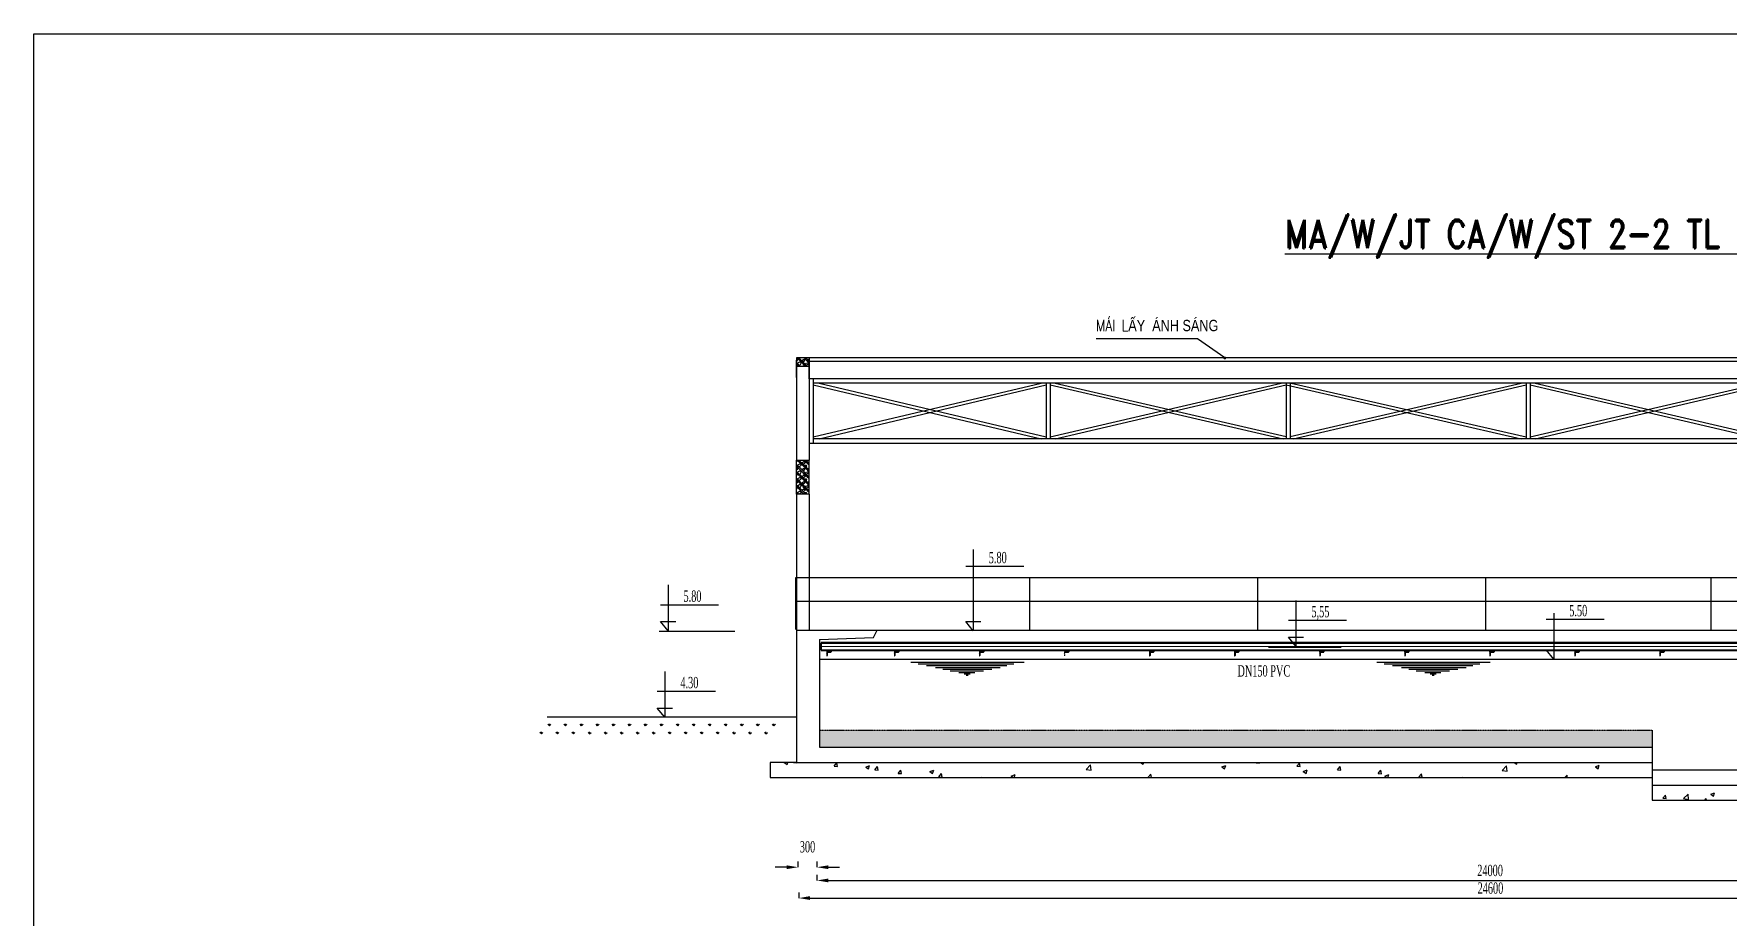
# Model space of a CAD drawing. Header units: millimetres. Extents: x -702765 to 835888, y -645289 to 262.
# Drawn here: x 616019 to 645903, y -296839 to -281263 of the extents above; entities that cross this region are included whole.
import ezdxf
from ezdxf.enums import TextEntityAlignment as Align

# ---------------------------------------------------------------- set-up
doc = ezdxf.new("R2010")
doc.units = ezdxf.units.MM
doc.header["$LTSCALE"] = 0.01
doc.linetypes.add('CENTER', pattern=[2, 1.25, -0.25, 0.25, -0.25])
doc.linetypes.add('CENTER2', pattern=[1.125, 0.75, -0.125, 0.125, -0.125])
doc.layers.add('duong tam', color=6, linetype='CENTER', lineweight=9)
for name, color, linetype in [('HACTH', 9, 'Continuous'), ('HATCH', 8, 'Continuous'), ('manh', 8, 'Continuous'), ('TEXT', 2, 'Continuous'), ('TUONG', 7, 'Continuous')]:
    doc.layers.add(name, color=color, linetype=linetype)
doc.styles.add('text', font='romans.shx', dxfattribs={"width": 0.8, "bigfont": 'romansvn.shx'})
doc.styles.add('TUYEN', font='vntimeh.shx', dxfattribs={"width": 0.6, "height": 200})
doc.dimstyles.new('D2', dxfattribs={"dimtxt": 200, "dimasz": 300, "dimexe": 0.18, "dimexo": 6.25, "dimgap": 50, "dimtad": 1, "dimdec": 0, "dimzin": 12, "dimdsep": 46, "dimtxsty": 'TUYEN', "dimcen": 0.09, "dimdle": 80, "dimclrd": 1, "dimclre": 1, "dimclrt": 2, "dimadec": 0, "dimazin": 0, "dimtfac": 0.000899191, "dimtdec": 0, "dimtofl": 0, "dimtmove": 2, "dimatfit": 3, "dimfxl": 0, "dimtolj": 1, "dimtzin": 12, "dimarcsym": 0})

# ---------------------------------------------------------------- blocks, each defined once
blk = doc.blocks.new('*X5')
at = {"color": 0}
for p, q in [((5515, 34365), (5489, 34392)), ((5515, 34365), (5515, 34403)), ((5515, 34365), (5542, 34392)), ((5798, 34365), (5772, 34392)), ((5798, 34365), (5798, 34403)), ((5798, 34365), (5825, 34392)), ((6081, 34365), (6055, 34392)), ((6081, 34365), (6081, 34403)), ((6081, 34365), (6108, 34392)), ((6364, 34365), (6337, 34392)), ((6364, 34365), (6364, 34403)), ((6364, 34365), (6390, 34392)), ((6647, 34365), (6620, 34392)), ((6647, 34365), (6647, 34403)), ((6647, 34365), (6673, 34392)), ((6930, 34365), (6903, 34392)), ((6930, 34365), (6930, 34403)), ((6930, 34365), (6956, 34392)), ((7212, 34365), (7186, 34392)), ((7212, 34365), (7212, 34403)), ((7212, 34365), (7239, 34392)), ((7495, 34365), (7469, 34392)), ((7495, 34365), (7495, 34403)), ((7495, 34365), (7522, 34392)), ((7778, 34365), (7752, 34392)), ((7778, 34365), (7778, 34403)), ((7778, 34365), (7805, 34392)), ((8061, 34365), (8035, 34392)), ((8061, 34365), (8061, 34403)), ((8061, 34365), (8088, 34392)), ((8344, 34365), (8317, 34392)), ((8344, 34365), (8344, 34403)), ((8344, 34365), (8370, 34392)), ((8627, 34365), (8600, 34392)), ((8627, 34365), (8627, 34403)), ((8627, 34365), (8653, 34392)), ((8910, 34365), (8883, 34392)), ((8910, 34365), (8910, 34403)), ((8910, 34365), (8936, 34392)), ((9192, 34365), (9166, 34392)), ((9192, 34365), (9192, 34403)), ((9192, 34365), (9219, 34392)), ((9475, 34365), (9449, 34392)), ((9475, 34365), (9475, 34403)), ((9475, 34365), (9502, 34392)), ((5374, 34224), (5347, 34250)), ((5374, 34224), (5374, 34261)), ((5374, 34224), (5401, 34250)), ((5657, 34224), (5630, 34250)), ((5657, 34224), (5657, 34261)), ((5657, 34224), (5683, 34250)), ((5940, 34224), (5913, 34250)), ((5940, 34224), (5940, 34261)), ((5940, 34224), (5966, 34250)), ((6223, 34224), (6196, 34250)), ((6223, 34224), (6223, 34261)), ((6223, 34224), (6249, 34250)), ((6505, 34224), (6479, 34250)), ((6505, 34224), (6505, 34261)), ((6505, 34224), (6532, 34250)), ((6788, 34224), (6762, 34250)), ((6788, 34224), (6788, 34261)), ((6788, 34224), (6815, 34250)), ((7071, 34224), (7045, 34250)), ((7071, 34224), (7071, 34261)), ((7071, 34224), (7098, 34250)), ((7354, 34224), (7327, 34250)), ((7354, 34224), (7354, 34261)), ((7354, 34224), (7380, 34250)), ((7637, 34224), (7610, 34250)), ((7637, 34224), (7637, 34261)), ((7637, 34224), (7663, 34250)), ((7920, 34224), (7893, 34250)), ((7920, 34224), (7920, 34261)), ((7920, 34224), (7946, 34250)), ((8202, 34224), (8176, 34250)), ((8202, 34224), (8202, 34261)), ((8202, 34224), (8229, 34250)), ((8485, 34224), (8459, 34250)), ((8485, 34224), (8485, 34261)), ((8485, 34224), (8512, 34250)), ((8768, 34224), (8742, 34250)), ((8768, 34224), (8768, 34261)), ((8768, 34224), (8795, 34250)), ((9051, 34224), (9024, 34250)), ((9051, 34224), (9051, 34261)), ((9051, 34224), (9077, 34250)), ((9334, 34224), (9307, 34250)), ((9334, 34224), (9334, 34261)), ((9334, 34224), (9360, 34250))]:
    blk.add_line(p, q, dxfattribs=at)
blk = doc.blocks.new('*D62')
at = {"layer": 'Defpoints', "color": 0, "linetype": 'Continuous'}
for p in [(629497, -295337), (629832, -295337), (629832, -295960)]:
    blk.add_point(p, dxfattribs=at)
at = {"layer": 'HACTH', "color": 1, "linetype": 'ByBlock', "lineweight": -2}
for p, q in [((629297, -295960), (629097, -295960)), ((629497, -295860), (629497, -295960)), ((629832, -295860), (629832, -295960)), ((630032, -295960), (630232, -295960))]:
    blk.add_line(p, q, dxfattribs=at)
at = {"layer": 'HACTH', "color": 1, "linetype": 'Continuous'}
for points in [[(629297, -295926), (629297, -295993), (629497, -295960)], [(630032, -295926), (630032, -295993), (629832, -295960)]]:
    blk.add_solid(points, dxfattribs=at)
at = {"layer": 'HACTH', "color": 2, "linetype": 'Continuous', "insert": (629665, -295600), "char_height": 200, "attachment_point": 5, "style": 'TUYEN'}
blk.add_mtext('\\A1;300', dxfattribs=at)
blk = doc.blocks.new('*D63')
at = {"layer": 'Defpoints', "color": 0, "linetype": 'Continuous'}
for p in [(629832, -295337), (653578, -295337), (653578, -296193)]:
    blk.add_point(p, dxfattribs=at)
at = {"layer": 'HACTH', "color": 1, "linetype": 'ByBlock', "lineweight": -2}
for p, q in [((629832, -296093), (629832, -296193)), ((653578, -296093), (653578, -296193)), ((630032, -296193), (653378, -296193))]:
    blk.add_line(p, q, dxfattribs=at)
at = {"layer": 'HACTH', "color": 1, "linetype": 'Continuous'}
for points in [[(630032, -296159), (630032, -296226), (629832, -296193)], [(653378, -296159), (653378, -296226), (653578, -296193)]]:
    blk.add_solid(points, dxfattribs=at)
at = {"layer": 'HACTH', "color": 2, "linetype": 'Continuous', "insert": (641705, -296018), "char_height": 200, "attachment_point": 5, "style": 'TUYEN'}
blk.add_mtext('\\A1;24000', dxfattribs=at)
blk = doc.blocks.new('*D68')
at = {"layer": 'Defpoints', "color": 0, "linetype": 'Continuous'}
for p in [(629510, -295835), (653912, -295835), (653912, -296504)]:
    blk.add_point(p, dxfattribs=at)
at = {"layer": 'HACTH', "color": 1, "linetype": 'ByBlock', "lineweight": -2}
for p, q in [((629510, -296404), (629510, -296504)), ((653912, -296404), (653912, -296504)), ((629710, -296504), (653712, -296504))]:
    blk.add_line(p, q, dxfattribs=at)
at = {"layer": 'HACTH', "color": 1, "linetype": 'Continuous'}
for points in [[(629710, -296470), (629710, -296537), (629510, -296504)], [(653712, -296470), (653712, -296537), (653912, -296504)]]:
    blk.add_solid(points, dxfattribs=at)
at = {"layer": 'HACTH', "color": 2, "linetype": 'Continuous', "insert": (641711, -296329), "char_height": 200, "attachment_point": 5, "style": 'TUYEN'}
blk.add_mtext('\\A1;24600', dxfattribs=at)

msp = doc.modelspace()

# ---------------------------------------------------------------- hatches: boundary and pattern name
h = msp.add_hatch()
h.set_pattern_fill('ANSI31', color=4, scale=60, style=0)
h.set_pattern_definition([(45, (619746.976, -345504.294), (-5.3033009, 5.3033009), [])])
h.paths.add_polyline_path([(630081.2, -292159.2), (630081.2, -292157.2), (630043.7, -292157.2), (630043.7, -292164.2), (630076.2, -292164.2, 0.4142136)])
h.paths.add_polyline_path([(630043.7, -292157.2), (630006.2, -292157.2), (630006.2, -292232.2), (630008.2, -292232.2, 0.4142136), (630013.2, -292227.2), (630013.2, -292172.2, -0.4142136), (630021.2, -292164.2), (630043.7, -292164.2)])
h = msp.add_hatch()
h.set_pattern_fill('ANSI31', color=4, scale=60, style=0)
h.set_pattern_definition([(45, (620940.055, -345504.294), (-5.3033009, 5.3033009), [])])
h.paths.add_polyline_path([(631269.3, -292164.2, 0.4142136), (631274.3, -292159.2), (631274.3, -292157.2), (631236.8, -292157.2), (631236.8, -292164.2)])
h.paths.add_polyline_path([(631199.3, -292157.2), (631199.3, -292232.2), (631201.3, -292232.2, 0.4142136), (631206.3, -292227.2), (631206.3, -292172.2, -0.4142136), (631214.3, -292164.2), (631236.8, -292164.2), (631236.8, -292157.2)])
h = msp.add_hatch()
h.set_pattern_fill('ANSI31', color=4, scale=60, style=0)
h.set_pattern_definition([(45, (622440.055, -345504.294), (-5.3033009, 5.3033009), [])])
h.paths.add_polyline_path([(632769.3, -292164.2, 0.4142136), (632774.3, -292159.2), (632774.3, -292157.2), (632736.8, -292157.2), (632736.8, -292164.2)])
h.paths.add_polyline_path([(632699.3, -292157.2), (632699.3, -292232.2), (632701.3, -292232.2, 0.4142136), (632706.3, -292227.2), (632706.3, -292172.2, -0.4142136), (632714.3, -292164.2), (632736.8, -292164.2), (632736.8, -292157.2)])
h = msp.add_hatch()
h.set_pattern_fill('ANSI31', color=4, scale=60, style=0)
h.set_pattern_definition([(45, (623940.055, -345504.294), (-5.3033009, 5.3033009), [])])
h.paths.add_polyline_path([(634269.3, -292164.2, 0.4142136), (634274.3, -292159.2), (634274.3, -292157.2), (634236.8, -292157.2), (634236.8, -292164.2)])
h.paths.add_polyline_path([(634199.3, -292157.2), (634199.3, -292232.2), (634201.3, -292232.2, 0.4142136), (634206.3, -292227.2), (634206.3, -292172.2, -0.4142136), (634214.3, -292164.2), (634236.8, -292164.2), (634236.8, -292157.2)])
h = msp.add_hatch()
h.set_pattern_fill('ANSI31', color=4, scale=60, style=0)
h.set_pattern_definition([(45, (625440.055, -345504.294), (-5.3033009, 5.3033009), [])])
h.paths.add_polyline_path([(635769.3, -292164.2, 0.4142136), (635774.3, -292159.2), (635774.3, -292157.2), (635736.8, -292157.2), (635736.8, -292164.2)])
h.paths.add_polyline_path([(635699.3, -292157.2), (635699.3, -292232.2), (635701.3, -292232.2, 0.4142136), (635706.3, -292227.2), (635706.3, -292172.2, -0.4142136), (635714.3, -292164.2), (635736.8, -292164.2), (635736.8, -292157.2)])
h = msp.add_hatch()
h.set_pattern_fill('ANSI31', color=4, scale=60, style=0)
h.set_pattern_definition([(45, (626940.055, -345504.294), (-5.3033009, 5.3033009), [])])
h.paths.add_polyline_path([(637269.3, -292164.2, 0.4142136), (637274.3, -292159.2), (637274.3, -292157.2), (637236.8, -292157.2), (637236.8, -292164.2)])
h.paths.add_polyline_path([(637199.3, -292157.2), (637199.3, -292232.2), (637201.3, -292232.2, 0.4142136), (637206.3, -292227.2), (637206.3, -292172.2, -0.4142136), (637214.3, -292164.2), (637236.8, -292164.2), (637236.8, -292157.2)])
h = msp.add_hatch()
h.set_pattern_fill('ANSI31', color=4, scale=60, style=0)
h.set_pattern_definition([(45, (628440.055, -345504.294), (-5.3033009, 5.3033009), [])])
h.paths.add_polyline_path([(638769.3, -292164.2, 0.4142136), (638774.3, -292159.2), (638774.3, -292157.2), (638736.8, -292157.2), (638736.8, -292164.2)])
h.paths.add_polyline_path([(638699.3, -292157.2), (638699.3, -292232.2), (638701.3, -292232.2, 0.4142136), (638706.3, -292227.2), (638706.3, -292172.2, -0.4142136), (638714.3, -292164.2), (638736.8, -292164.2), (638736.8, -292157.2)])
h = msp.add_hatch()
h.set_pattern_fill('ANSI31', color=4, scale=60, style=0)
h.set_pattern_definition([(45, (629940.055, -345504.294), (-5.3033009, 5.3033009), [])])
h.paths.add_polyline_path([(640269.3, -292164.2, 0.4142136), (640274.3, -292159.2), (640274.3, -292157.2), (640236.8, -292157.2), (640236.8, -292164.2)])
h.paths.add_polyline_path([(640199.3, -292157.2), (640199.3, -292232.2), (640201.3, -292232.2, 0.4142136), (640206.3, -292227.2), (640206.3, -292172.2, -0.4142136), (640214.3, -292164.2), (640236.8, -292164.2), (640236.8, -292157.2)])
h = msp.add_hatch()
h.set_pattern_fill('ANSI31', color=4, scale=60, style=0)
h.set_pattern_definition([(45, (631440.055, -345504.294), (-5.3033009, 5.3033009), [])])
h.paths.add_polyline_path([(641769.3, -292164.2, 0.4142136), (641774.3, -292159.2), (641774.3, -292157.2), (641736.8, -292157.2), (641736.8, -292164.2)])
h.paths.add_polyline_path([(641699.3, -292157.2), (641699.3, -292232.2), (641701.3, -292232.2, 0.4142136), (641706.3, -292227.2), (641706.3, -292172.2, -0.4142136), (641714.3, -292164.2), (641736.8, -292164.2), (641736.8, -292157.2)])
h = msp.add_hatch()
h.set_pattern_fill('ANSI31', color=4, scale=60, style=0)
h.set_pattern_definition([(45, (632940.055, -345504.294), (-5.3033009, 5.3033009), [])])
h.paths.add_polyline_path([(643269.3, -292164.2, 0.4142136), (643274.3, -292159.2), (643274.3, -292157.2), (643236.8, -292157.2), (643236.8, -292164.2)])
h.paths.add_polyline_path([(643199.3, -292157.2), (643199.3, -292232.2), (643201.3, -292232.2, 0.4142136), (643206.3, -292227.2), (643206.3, -292172.2, -0.4142136), (643214.3, -292164.2), (643236.8, -292164.2), (643236.8, -292157.2)])
h = msp.add_hatch()
h.set_pattern_fill('ANSI31', color=4, scale=60, style=0)
h.set_pattern_definition([(45, (634440.055, -345504.294), (-5.3033009, 5.3033009), [])])
h.paths.add_polyline_path([(644769.3, -292164.2, 0.4142136), (644774.3, -292159.2), (644774.3, -292157.2), (644736.8, -292157.2), (644736.8, -292164.2)])
h.paths.add_polyline_path([(644699.3, -292157.2), (644699.3, -292232.2), (644701.3, -292232.2, 0.4142136), (644706.3, -292227.2), (644706.3, -292172.2, -0.4142136), (644714.3, -292164.2), (644736.8, -292164.2), (644736.8, -292157.2)])
at = {"layer": 'HACTH'}
h = msp.add_hatch(dxfattribs=at)
h.set_pattern_fill('RUBBLE', color=256, scale=240, style=0)
h.set_pattern_definition([(135, (-313668.36, -129571.3), (-120.01582, 1e-14), [240]), (135, (-313638.36, -129571.3), (-120.01582, 1e-14), [240]), (0, (-313572.36, -129547.3), (240, 240), [12, -72, 12, -144]), (0, (-313452.36, -129535.3), (240, 240), [12, -228]), (0, (-313584.36, -129511.3), (240, 240), [24, -216]), (0, (-313512.36, -129499.3), (240, 240), [12, -228]), (0, (-313620.36, -129487.3), (240, 240), [12, -228]), (0, (-313524.36, -129463.3), (240, 240), [24, -216]), (0, (-313608.36, -129451.3), (240, 240), [24, -84, 12, -120]), (0, (-313608.36, -129427.3), (240, 240), [24, -132, 24, -60]), (0, (-313536.36, -129415.3), (240, 240), [12, -228]), (0, (-313536.36, -129379.3), (240, 240), [12, -228]), (0, (-313668.36, -129367.3), (240, 240), [12, -228]), (0, (-313608.36, -129355.3), (240, 240), [12, -84, 24, -120]), (90, (-313644.36, -129511.3), (-240, 240), [12, -108, 12, -108]), (90, (-313632.36, -129475.3), (-240, 240), [12, -228]), (90, (-313620.36, -129343.3), (-240, 240), [12, -228]), (90, (-313608.36, -129427.3), (-240, 240), [24, -216]), (90, (-313596.36, -129535.3), (-240, 240), [12, -228]), (90, (-313584.36, -129343.3), (-240, 240), [12, -228]), (90, (-313572.36, -129415.3), (-240, 240), [12, -228]), (90, (-313536.36, -129487.3), (-240, 240), [12, -228]), (90, (-313524.36, -129343.3), (-240, 240), [12, -228]), (90, (-313512.36, -129403.3), (-240, 240), [12, -228]), (90, (-313500.36, -129451.3), (-240, 240), [24, -216]), (90, (-313488.36, -129487.3), (-240, 240), [12, -228]), (90, (-313476.36, -129439.3), (-240, 240), [12, -228]), (90, (-313464.36, -129571.3), (-240, 240), [12, -144, 24, -60]), (45, (-313668.36, -129427.3), (3e-14, 240), [16.968, -84.852, 16.968, -118.7928, 16.968, -84.862455]), (45, (-313596.36, -129523.3), (3e-14, 240), [16.968, -118.7928, 16.968, -33.936, 16.968, -135.778455]), (45, (-313656.36, -129523.3), (3e-14, 240), [16.970563, -220.61736, 33.94104, -67.882316]), (45, (-313584.36, -129475.3), (3e-14, 240), [16.97056, -67.882248, 16.97056, -237.587885]), (45, (-313584.36, -129427.3), (3e-14, 240), [16.97056, -322.440694]), (45, (-313536.36, -129475.3), (3e-14, 240), [16.97056, -322.440694]), (45, (-313488.36, -129451.3), (3e-14, 240), [16.97056, -322.440694]), (45, (-313524.36, -129571.3), (3e-14, 240), [16.97056, -322.440694]), (135, (-313584.36, -129571.3), (-240, 3e-14), [16.97056, -322.440694]), (135, (-313464.36, -129559.3), (-240, 3e-14), [16.970544, -237.58788, 16.970544, -67.882287]), (135, (-313536.36, -129415.3), (-240, 3e-14), [16.97056, -322.440694]), (135, (-313608.36, -129355.3), (-240, 3e-14), [16.97056, -322.440694]), (135, (-313452.36, -129535.3), (-240, 3e-14), [16.97056, -322.440694]), (135, (-313548.36, -129523.3), (-240, 3e-14), [16.97056, -322.440694]), (135, (-313572.36, -129403.3), (-240, 3e-14), [16.97056, -322.440694]), (135, (-313452.36, -129427.3), (-240, 3e-14), [16.97056, -322.440694]), (135, (-313488.36, -129475.3), (-240, 3e-14), [16.97056, -322.440694]), (135, (-313572.36, -129463.3), (-240, 3e-14), [16.97056, -322.440694]), (135, (-313620.36, -129487.3), (-240, 3e-14), [16.9704, -169.705627, 16.9704, -135.764828]), (135, (-313476.36, -129427.3), (-240, 3e-14), [16.970544, -33.941127, 16.970544, -271.52904]), (26.565051, (-313512.36, -129559.3), (240, 1e-07), [26.832, -134.16, 26.832, -348.832314]), (26.565051, (-313452.36, -129499.3), (240, 1e-07), [26.832, -241.488, 26.832, -241.504315]), (26.565051, (-313440.36, -129535.3), (240, 1e-07), [26.832814, -509.8235]), (26.565051, (-313632.36, -129463.3), (240, 1e-07), [26.832814, -509.8235]), (26.565051, (-313608.36, -129403.3), (240, 1e-07), [26.832814, -509.8235]), (26.565051, (-313620.36, -129571.3), (240, 1e-07), [26.832814, -509.8235]), (63.434949, (-313548.36, -129403.3), (1e-08, 240), [26.832814, -509.8235]), (63.434949, (-313560.36, -129547.3), (1e-08, 240), [26.832814, -509.8235]), (63.434949, (-313464.36, -129523.3), (1e-08, 240), [26.832814, -509.8235]), (63.434949, (-313656.36, -129415.3), (1e-08, 240), [26.832814, -509.8235]), (153.434949, (-313512.36, -129499.3), (-240, 1e-08), [26.832814, -509.8235]), (153.434949, (-313572.36, -129547.3), (-240, 1e-08), [26.832814, -509.8235]), (153.434949, (-313644.36, -129499.3), (-240, 1e-08), [26.832814, -509.8235])])
h.paths.add_polyline_path([(629693.7, -286979.1), (629473.7, -286979.1), (629473.7, -287129.1), (629693.7, -287129.1)])
h.paths.add_polyline_path([(629693.7, -288779.1), (629473.7, -288779.1), (629473.7, -289379.1), (629693.7, -289379.1)])
at = {"layer": 'HACTH', "linetype": 'Continuous'}
h = msp.add_hatch(dxfattribs=at)
h.set_pattern_fill('HONEY', color=256, scale=20, style=0)
h.set_pattern_definition([(0, (289067.885, -427087.566), (95.25, 54.9926), [63.5, -127]), (120, (289067.885, -427087.566), (-95.249989, 54.99262), [63.5, -127]), (60, (289067.885, -427087.566), (1.1e-05, 109.98522), [-127, 63.5])])
h.paths.add_polyline_path([(644566, -293544.3), (629873.7, -293544.3), (629873.7, -293844.3), (644566, -293844.3)])

# ---------------------------------------------------------------- linework, layer by layer
at = {"color": 9, "linetype": 'Continuous'}
for p, q in [((629693.7, -286979.1), (629693.7, -287040.3)), ((629693.7, -287346.1), (629693.7, -287040.3)), ((629693.7, -287346.1), (629693.7, -288479.1))]:
    msp.add_line(p, q, dxfattribs=at)
for p, q in [((632589.6, -290356.1), (632589.6, -291789.5)), ((632455, -290651.6), (633478.5, -290651.6)), ((627205.1, -290982), (627205.1, -291789.5)), ((629459.5, -291768.3), (629459.5, -290852.4)), ((629459.5, -290852.4), (653898.5, -290852.4)), ((633580.5, -290857.4), (633580.5, -291779.1)), ((637602.8, -290857.4), (637602.8, -291779.1)), ((641625.2, -290857.4), (641625.2, -291779.1)), ((645597.2, -290857.4), (645597.2, -291779.1)), ((627070.5, -291331.9), (628094, -291331.9)), ((629453.5, -291267.4), (653898.5, -291267.4)), ((638281.1, -291254.1), (638281.1, -292061.6)), ((627205.1, -291789.5), (627070.5, -291628)), ((627070.5, -291628), (627339.8, -291628)), ((632589.6, -291789.5), (632455, -291628)), ((632455, -291628), (632724.3, -291628)), ((638146.4, -291604), (639169.9, -291604)), ((642694.1, -291587), (643717.6, -291587)), ((642828.8, -291482), (642828.8, -292289.5)), ((628382, -291804.2), (627047.7, -291804.2)), ((629473.7, -291779.1), (629473.7, -294110.8)), ((629473.7, -291779.1), (653898.8, -291779.1)), ((629873.7, -291941.6), (630828.8, -291909.3)), ((629873.7, -291941.6), (629873.7, -293844.3)), ((630828.8, -291909.3), (630896, -291780.4)), ((638146.4, -291900.1), (638415.7, -291900.1)), ((638281.1, -292061.6), (638146.4, -291900.1)), ((637796.8, -292076.3), (639076.7, -292076.3)), ((642828.8, -292289.5), (642694.1, -292128)), ((642694.1, -292128), (642963.4, -292128)), ((627150.7, -292505.9), (627150.7, -293313.5)), ((629873.7, -292289.5), (653565.5, -292289.5)), ((627016, -292855.9), (628039.5, -292855.9)), ((627016, -293151.9), (627285.3, -293151.9)), ((627150.7, -293313.5), (627016, -293151.9)), ((629473.7, -293311.4), (625074, -293311.4)), ((644566, -293544.3), (644566, -294777)), ((629873.7, -293844.3), (644566, -293844.3)), ((629473.7, -294110.8), (629007.1, -294110.8)), ((629007.1, -294110.8), (629007.1, -294377.3)), ((629473.7, -294110.8), (644566, -294110.8)), ((644566, -294244), (653565.5, -294244)), ((629007.1, -294377.3), (644566, -294377.3)), ((644566, -294510.5), (653898.8, -294510.5)), ((644566, -294777), (653300.8, -294777))]:
    msp.add_line(p, q)
at = {"color": 2}
for p, q in [((630006.2, -292157.2), (630006.2, -292232.2)), ((630006.2, -292157.2), (630081.2, -292157.2)), ((630006.2, -292232.2), (630008.2, -292232.2)), ((630013.2, -292172.2), (630013.2, -292227.2)), ((630021.2, -292164.2), (630076.2, -292164.2)), ((630081.2, -292157.2), (630081.2, -292159.2)), ((631199.3, -292157.2), (631274.3, -292157.2)), ((631199.3, -292157.2), (631199.3, -292232.2)), ((631199.3, -292232.2), (631201.3, -292232.2)), ((631206.3, -292172.2), (631206.3, -292227.2)), ((631214.3, -292164.2), (631269.3, -292164.2)), ((631274.3, -292157.2), (631274.3, -292159.2)), ((632699.3, -292157.2), (632774.3, -292157.2)), ((632699.3, -292157.2), (632699.3, -292232.2)), ((632706.3, -292172.2), (632706.3, -292227.2)), ((632714.3, -292164.2), (632769.3, -292164.2)), ((632774.3, -292157.2), (632774.3, -292159.2)), ((634199.3, -292157.2), (634274.3, -292157.2)), ((634214.3, -292164.2), (634269.3, -292164.2)), ((634274.3, -292157.2), (634274.3, -292159.2)), ((635699.3, -292157.2), (635774.3, -292157.2)), ((635699.3, -292157.2), (635699.3, -292232.2)), ((635699.3, -292232.2), (635701.3, -292232.2)), ((635706.3, -292172.2), (635706.3, -292227.2)), ((635714.3, -292164.2), (635769.3, -292164.2)), ((635774.3, -292157.2), (635774.3, -292159.2)), ((637199.3, -292157.2), (637274.3, -292157.2)), ((637199.3, -292157.2), (637199.3, -292232.2)), ((637199.3, -292232.2), (637201.3, -292232.2)), ((637206.3, -292172.2), (637206.3, -292227.2)), ((637214.3, -292164.2), (637269.3, -292164.2)), ((637274.3, -292157.2), (637274.3, -292159.2)), ((638699.3, -292157.2), (638774.3, -292157.2)), ((638699.3, -292157.2), (638699.3, -292232.2)), ((638699.3, -292232.2), (638701.3, -292232.2)), ((638706.3, -292172.2), (638706.3, -292227.2)), ((638714.3, -292164.2), (638769.3, -292164.2)), ((638774.3, -292157.2), (638774.3, -292159.2)), ((640199.3, -292157.2), (640274.3, -292157.2)), ((640199.3, -292157.2), (640199.3, -292232.2)), ((640206.3, -292172.2), (640206.3, -292227.2)), ((640214.3, -292164.2), (640269.3, -292164.2)), ((640274.3, -292157.2), (640274.3, -292159.2)), ((641699.3, -292157.2), (641774.3, -292157.2)), ((641699.3, -292157.2), (641699.3, -292232.2)), ((641706.3, -292172.2), (641706.3, -292227.2)), ((641714.3, -292164.2), (641769.3, -292164.2)), ((641774.3, -292157.2), (641774.3, -292159.2)), ((643199.3, -292157.2), (643274.3, -292157.2)), ((643199.3, -292157.2), (643199.3, -292232.2)), ((643199.3, -292232.2), (643201.3, -292232.2)), ((643206.3, -292172.2), (643206.3, -292227.2)), ((643214.3, -292164.2), (643269.3, -292164.2)), ((643274.3, -292157.2), (643274.3, -292159.2)), ((644699.3, -292157.2), (644774.3, -292157.2)), ((644699.3, -292157.2), (644699.3, -292232.2)), ((644699.3, -292232.2), (644701.3, -292232.2)), ((644706.3, -292172.2), (644706.3, -292227.2)), ((644714.3, -292164.2), (644769.3, -292164.2)), ((644774.3, -292157.2), (644774.3, -292159.2))]:
    msp.add_line(p, q, dxfattribs=at)
at = {"linetype": 'CENTER2'}
msp.add_line((629873.7, -293544.3), (644566, -293544.3), dxfattribs=at)
at = {"color": 0}
for p, q in [((629253.7, -294113.3), (629260.3, -294110.8)), ((629253.7, -294113.3), (629303.5, -294146.8)), ((629303.5, -294146.9), (629315.6, -294110.8)), ((629418.9, -294115.5), (629422.9, -294110.8)), ((629418.9, -294115.5), (629478.7, -294120.8)), ((629478.7, -294120.8), (629476.9, -294110.8)), ((630136.2, -294178.3), (630184.4, -294120.8)), ((630136.2, -294178.3), (630195.9, -294183.5)), ((630196, -294183.5), (630184.4, -294120.8)), ((630690.9, -294193.4), (630760.9, -294166.5)), ((630690.9, -294193.4), (630740.6, -294226.9)), ((630740.6, -294226.9), (630760.9, -294166.5)), ((630853.4, -294241), (630901.6, -294183.6)), ((630853.4, -294241), (630913.2, -294246.3)), ((630913.2, -294246.3), (630901.7, -294183.6)), ((631263.8, -294303.8), (631312, -294246.3)), ((631263.8, -294303.8), (631323.5, -294309)), ((631323.6, -294309), (631312, -294246.3)), ((631821.1, -294273.5), (631891.1, -294246.6)), ((631821.1, -294273.5), (631870.8, -294307)), ((631870.9, -294307), (631891.1, -294246.6)), ((631981, -294366.5), (632029.2, -294309.1)), ((632040.8, -294371.8), (632029.3, -294309.1)), ((633258.2, -294353.6), (633328.2, -294326.7)), ((633258.2, -294353.6), (633293.3, -294377.3)), ((633311.3, -294377.3), (633328.3, -294326.7)), ((634578.3, -294234.6), (634656.2, -294153.5)), ((634578.3, -294234.6), (634667.3, -294248.4)), ((634667.3, -294248.4), (634656.3, -294153.5)), ((635535.6, -294111.1), (635536.4, -294110.8)), ((635535.6, -294111.1), (635585.3, -294144.7)), ((635585.3, -294144.7), (635596.7, -294110.8)), ((635667.5, -294377.3), (635723.5, -294319)), ((635730.3, -294377.3), (635723.5, -294319)), ((636972.7, -294191.2), (637042.7, -294164.3)), ((636972.7, -294191.2), (637022.4, -294224.8)), ((637022.5, -294224.8), (637042.7, -294164.3)), ((637580.3, -294116.4), (637585, -294110.8)), ((637580.3, -294116.4), (637640.1, -294121.6)), ((637640.2, -294121.6), (637638.2, -294110.8)), ((638297.6, -294179.1), (638345.8, -294121.7)), ((638297.6, -294179.1), (638357.4, -294184.3)), ((638357.4, -294184.4), (638345.9, -294121.7)), ((638409.8, -294271.3), (638479.8, -294244.4)), ((638409.8, -294271.3), (638459.6, -294304.8)), ((638459.6, -294304.9), (638479.9, -294244.4)), ((639014.9, -294241.9), (639063.1, -294184.4)), ((639014.9, -294241.9), (639074.6, -294247.1)), ((639074.7, -294247.1), (639063.1, -294184.4)), ((639732.1, -294304.6), (639780.3, -294247.2)), ((639732.1, -294304.6), (639791.9, -294309.8)), ((639791.9, -294309.9), (639780.4, -294247.2)), ((639846.9, -294351.4), (639917, -294324.5)), ((639846.9, -294351.4), (639885.3, -294377.3)), ((639899.3, -294377.3), (639917, -294324.5)), ((640449.4, -294367.4), (640497.6, -294309.9)), ((640509.2, -294372.6), (640497.6, -294309.9)), ((641916.4, -294253.6), (641994.3, -294172.5)), ((641916.4, -294253.6), (642005.4, -294267.4)), ((642005.4, -294267.4), (641994.4, -294172.5)), ((642127, -294110.8), (642174, -294142.5)), ((642174.1, -294142.5), (642184.7, -294110.8)), ((643023.9, -294377.3), (643061.6, -294338)), ((643066.2, -294377.3), (643061.6, -294338)), ((643561.4, -294189), (643631.4, -294162.1)), ((643561.4, -294189), (643611.2, -294222.6)), ((643611.2, -294222.6), (643631.5, -294162.2)), ((631981, -294366.5), (632040.8, -294371.8)), ((632741.9, -294377.3), (632746.5, -294371.8)), ((632747.5, -294377.3), (632746.5, -294371.8)), ((640449.4, -294367.4), (640509.2, -294372.6)), ((641211, -294377.3), (641214.9, -294372.7)), ((641215.7, -294377.3), (641214.9, -294372.7)), ((645595.5, -294671.7), (645665.5, -294644.9)), ((645645.2, -294705.3), (645665.5, -294644.9)), ((644753, -294743.9), (644801.2, -294686.4)), ((644753, -294743.9), (644812.7, -294749.1)), ((644812.8, -294749.1), (644801.2, -294686.4)), ((645118.2, -294750.2), (645196, -294669)), ((645118.2, -294750.2), (645207.1, -294764)), ((645207.1, -294764), (645196.1, -294669)), ((645495.1, -294777), (645518.4, -294749.2)), ((645523.6, -294777), (645518.5, -294749.2)), ((645595.5, -294671.7), (645645.2, -294705.3))]:
    msp.add_line(p, q, dxfattribs=at)
at = {"color": 4}
for points, const_width in [([(629903.7, -292000.9), (653836.3, -292000.9)], 40), ([(629903.7, -292137.2), (653836.3, -292137.2)], 35), ([(629903.7, -292000.9), (629903.7, -292137.2)], 30)]:
    msp.add_lwpolyline(points, dxfattribs=dict(at, const_width=const_width))
at = {"color": 2}
for centre, radius, start, end in [((630008.2, -292227.2), 5, 270, 0), ((630021.2, -292172.2), 8, 90, 180), ((630076.2, -292159.2), 5, 270, 0), ((631201.3, -292227.2), 5, 270, 0), ((631214.3, -292172.2), 8, 90, 180), ((631269.3, -292159.2), 5, 270, 0), ((632714.3, -292172.2), 8, 90, 180), ((632769.3, -292159.2), 5, 270, 0), ((634214.3, -292172.2), 8, 90, 180), ((634269.3, -292159.2), 5, 270, 0), ((635701.3, -292227.2), 5, 270, 0), ((635714.3, -292172.2), 8, 90, 180), ((635769.3, -292159.2), 5, 270, 0), ((637201.3, -292227.2), 5, 270, 0), ((637214.3, -292172.2), 8, 90, 180), ((637269.3, -292159.2), 5, 270, 0), ((638701.3, -292227.2), 5, 270, 0), ((638714.3, -292172.2), 8, 90, 180), ((638769.3, -292159.2), 5, 270, 0), ((640201.3, -292227.2), 5, 270, 0), ((640214.3, -292172.2), 8, 90, 180), ((640269.3, -292159.2), 5, 270, 0), ((641701.3, -292227.2), 5, 270, 0), ((641714.3, -292172.2), 8, 90, 180), ((641769.3, -292159.2), 5, 270, 0), ((643201.3, -292227.2), 5, 270, 0), ((643214.3, -292172.2), 8, 90, 180), ((643269.3, -292159.2), 5, 270, 0), ((644701.3, -292227.2), 5, 270, 0), ((644714.3, -292172.2), 8, 90, 180), ((644769.3, -292159.2), 5, 270, 0)]:
    msp.add_arc(centre, radius, start, end, dxfattribs=at)
at = {"layer": 'duong tam', "ltscale": 200}
msp.add_line((629903.7, -292069.1), (653836.3, -292069.1), dxfattribs=at)
at = {"layer": 'HACTH'}
for p, q in [((632699.3, -292232.2), (632701.3, -292232.2)), ((640199.3, -292232.2), (640201.3, -292232.2)), ((641699.3, -292232.2), (641701.3, -292232.2)), ((631486.7, -292344.4), (633486.5, -292344.4)), ((631619.2, -292374.5), (633305.8, -292374.5)), ((631763.8, -292404.6), (633179.3, -292404.6)), ((631920.4, -292434.7), (633064.9, -292434.7)), ((632052.9, -292464.8), (632914.3, -292464.8)), ((632179.4, -292494.9), (632769.7, -292494.9)), ((632336, -292525), (632619.1, -292525)), ((632426.4, -292549), (632534.8, -292549)), ((639705.7, -292344.4), (641705.6, -292344.4)), ((639838.2, -292374.5), (641524.9, -292374.5)), ((639982.8, -292404.6), (641398.4, -292404.6)), ((640139.4, -292434.7), (641283.9, -292434.7)), ((640271.9, -292464.8), (641133.3, -292464.8)), ((640398.4, -292494.9), (640988.8, -292494.9)), ((640555.1, -292525), (640838.2, -292525)), ((640645.4, -292549), (640753.8, -292549)), ((632462.5, -292573.1), (632498.7, -292573.1)), ((640681.5, -292573.1), (640717.7, -292573.1))]:
    msp.add_line(p, q, dxfattribs=at)
msp.add_arc((632701.3, -292227.2), 5, 270, 0, dxfattribs=at)
at = {"layer": 'HATCH'}
msp.add_line((629473.7, -287325.6), (629473.7, -287019.9), dxfattribs=at)
at = {"layer": 'manh'}
for p, q in [((653678.8, -286979.1), (629693.7, -286979.1)), ((653678.8, -287040.3), (629693.7, -287040.3)), ((653678.8, -287346.1), (629693.7, -287346.1)), ((629763.7, -287346.1), (629763.7, -288479.1)), ((653608.8, -287422.6), (629763.7, -287422.6)), ((629763.7, -288370.8), (633786.9, -287422.6)), ((629763.7, -287454.5), (633786.9, -288402.6)), ((629873, -287422.6), (633876.2, -288370.8)), ((629873, -288402.6), (633876.2, -287454.5)), ((633876.2, -287422.6), (633876.2, -288402.6)), ((633946.2, -287422.6), (633946.2, -288402.6)), ((633946.2, -288370.8), (638019.4, -287422.6)), ((633946.2, -287454.5), (638054.4, -288402.6)), ((634035.5, -287422.6), (638108.7, -288363.5)), ((634035.5, -288402.6), (638108.7, -287454.5)), ((638108.7, -287422.6), (638108.7, -288402.6)), ((638108.7, -287454.5), (642251.9, -288402.6)), ((638178.7, -287422.6), (638178.7, -288402.6)), ((638178.7, -288363.2), (642251.9, -287422.6)), ((638198, -287422.6), (642341.2, -288370.8)), ((638233, -288402.6), (642341.2, -287454.5)), ((642341.2, -287422.6), (642341.2, -288402.6)), ((642411.2, -287422.6), (642411.2, -288402.6)), ((642411.2, -288370.8), (646484.4, -287422.6)), ((642411.2, -287454.5), (646484.4, -288402.6)), ((642500.5, -287422.6), (646573.7, -288370.8)), ((642500.5, -288402.6), (646573.7, -287454.5)), ((629693.7, -288479.1), (653678.8, -288479.1)), ((653608.8, -288402.6), (629763.7, -288402.6))]:
    msp.add_line(p, q, dxfattribs=at)
at = {"layer": 'TEXT', "linetype": 'Continuous'}
msp.add_lwpolyline([(616019.3, -281263.4), (700699.3, -281263.4), (700699.3, -341066.9), (616019.3, -341066.9)], close=True, dxfattribs=at)
at = {"layer": 'TUONG', "ltscale": 10}
for p, q in [((629473.7, -286979.1), (629473.7, -288779.1)), ((629473.7, -286979.1), (629473.7, -288779.1)), ((629693.7, -286979.1), (629473.7, -286979.1)), ((629693.7, -287129.1), (629473.7, -287129.1)), ((629693.7, -286979.1), (629693.7, -288779.1)), ((629473.7, -289379.1), (629473.7, -288779.1)), ((629473.7, -288779.1), (629693.7, -288779.1)), ((629693.7, -289379.1), (629693.7, -288779.1)), ((629693.7, -289379.1), (629473.7, -289379.1))]:
    msp.add_line(p, q, dxfattribs=at)
at = {"layer": 'TUONG'}
for p, q in [((629473.7, -289379.1), (629473.7, -291779.1)), ((629693.7, -289379.1), (629693.7, -291779.1))]:
    msp.add_line(p, q, dxfattribs=at)

# ---------------------------------------------------------------- block references
at = {"layer": 'HACTH'}
msp.add_blockref('*X5', (619597.3, -327831.2), dxfattribs=at)

# ---------------------------------------------------------------- texts
at = {"layer": 'HACTH', "color": 4, "style": 'TUYEN', "width": 0.6}
for s, p in [('5.80', (633020.6, -290598.6)), ('5.80', (627636.1, -291279)), ('5,55', (638712, -291551.1)), ('5.50', (643259.7, -291534.1)), ('DN150 PVC', (637713.9, -292597)), ('4.30', (627581.6, -292802.9))]:
    msp.add_text(s, height=200, dxfattribs=at).set_placement(p, align=Align.CENTER)
at = {"layer": 'HACTH', "color": 4, "width": 10494.084, "attachment_point": 1, "style": 'text'}
for s, insert, char_height in [('{\\Fromand,romandvn|c0;\\LMA/W/JT CA/W/ST 2-2 TL 1:100}', (638087.1, -284542.2), 500), ('{\\Fromand,romandvn|c0;MÁI L\\fArial|b0|i0|c0|p34;ẤY  ÁNH SÁNG}', (634753.4, -286306.2), 200)]:
    msp.add_mtext(s, dxfattribs=dict(at, insert=insert, char_height=char_height))

# ---------------------------------------------------------------- dimensions: what is measured, and where the dimension line sits
at = {"layer": 'HACTH', "linetype": 'Continuous'}
dim = msp.add_linear_dim(base=(629832.2, -295959.8), p1=(629496.8, -295337.4), p2=(629832.2, -295337.4), text='300', dimstyle='D2', override={"dimasz": 200, "dimgap": 75, "dimcen": 40, "dimfxl": 100, "dimfxlon": 1, "dimarcsym": 1}, dxfattribs=at)
dim.commit()
dim.dimension.update_dxf_attribs({"geometry": '*D62', "text_midpoint": (629664.5, -295599.5), "dimtype": 160})
for base, p1, p2, text, picture, middle in [((653577.5, -296192.7), (629832.2, -295337.4), (653577.5, -295337.4), '24000', '*D63', (641704.9, -296017.7)), ((653912, -296503.6), (629509.5, -295834.6), (653912, -295834.6), '24600', '*D68', (641710.7, -296328.6))]:
    dim = msp.add_linear_dim(base=base, p1=p1, p2=p2, text=text, dimstyle='D2', override={"dimasz": 200, "dimgap": 75, "dimcen": 40, "dimfxl": 100, "dimfxlon": 1, "dimarcsym": 1}, dxfattribs=at)
    dim.commit()
    dim.dimension.update_dxf_attribs({"geometry": picture, "text_midpoint": middle})

# ---------------------------------------------------------------- leaders
at = {"layer": 'HACTH'}
msp.add_leader([(637024.8, -286979.1), (636544.1, -286640.4), (634758.6, -286640.4)], dimstyle='D2', override={"dimasz": 200, "dimexe": 20, "dimexo": 400, "dimgap": 50, "dimtad": 0, "dimcen": 50, "dimldrblk": 'DotSmall', "dimfxl": 200, "dimfxlon": 1, "dimarcsym": 1}, dxfattribs=at)

doc.saveas('drawing.dxf')
